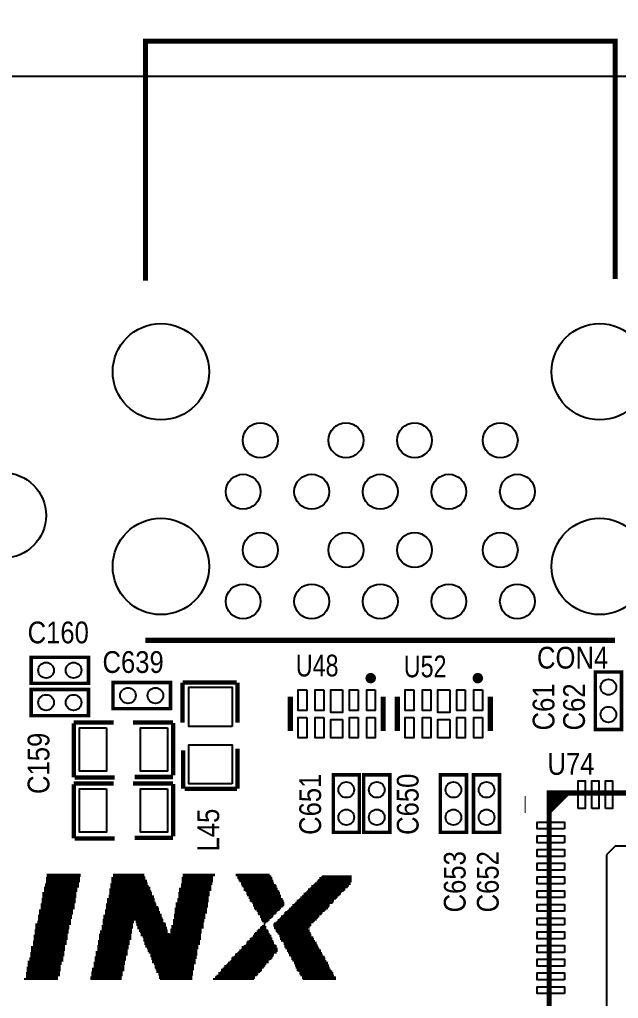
# Model space of a CAD drawing. Extents: x -19 to 132, y -1 to 107.
# Drawn here: x 39.52 to 56.98, y 58.1 to 86.65 of the extents above; entities that cross this region are included whole.
import ezdxf

# ---------------------------------------------------------------- set-up
doc = ezdxf.new("R2010")
doc.units = 0
doc.header["$MEASUREMENT"] = 0
doc.layers.get('0').update_dxf_attribs({"linetype": 'CONTINUOUS'})
doc.layers.get('Defpoints').update_dxf_attribs({"linetype": 'CONTINUOUS'})
for name, color, linetype in [('BG_OUTLINE', 130, 'CONTINUOUS'), ('MA_PEN3', 130, 'CONTINUOUS'), ('PG_SILKSCREEN_TOP', 4, 'CONTINUOUS'), ('PIN_TOP', 134, 'CONTINUOUS'), ('RD_SILKSCREEN_TOP', 130, 'CONTINUOUS')]:
    doc.layers.add(name, color=color, linetype=linetype)
doc.dimstyles.get("Standard").update_dxf_attribs({"dimtxt": 0.18, "dimasz": 0.18, "dimexe": 0.18, "dimexo": 0.0625, "dimgap": 0.09, "dimtad": 0, "dimtih": 1, "dimtoh": 1, "dimdec": 4, "dimzin": 0, "dimdsep": 46, "dimtxsty": 'STANDARD', "dimcen": 0.09, "dimadec": 0, "dimazin": 0, "dimtfac": 1, "dimtdec": 4, "dimtofl": 0, "dimtmove": 0, "dimatfit": 3, "dimfxl": 1, "dimtolj": 1, "dimtzin": 0, "dimarcsym": 0})

# ---------------------------------------------------------------- blocks, each defined once
blk = doc.blocks.new('*D8')
at = {"color": 0, "linetype": 'Continuous', "lineweight": -2, "transparency": 16777216}
for p, q in [((4.445, 80.631), (4.445, 94.272)), ((95.555, 80.631), (95.555, 94.272))]:
    blk.add_line(p, q, dxfattribs=at)
at = {"color": 0, "linetype": 'Continuous', "lineweight": -3, "transparency": 16777216}
for p, q in [((12.445, 94.092), (42.41, 94.092)), ((87.555, 94.092), (57.59, 94.092))]:
    blk.add_line(p, q, dxfattribs=at)
at = {"color": 0, "linetype": 'Continuous', "transparency": 16777216}
for points in [[(12.445, 95.426), (12.445, 92.759), (4.445, 94.092)], [(87.555, 95.426), (87.555, 92.759), (95.555, 94.092)]]:
    blk.add_solid(points, dxfattribs=at)
at = {"layer": 'Defpoints', "color": 0, "linetype": 'Continuous', "transparency": 16777216}
for p in [(95.555, 94.092), (4.445, 80.569), (95.555, 80.569)]:
    blk.add_point(p, dxfattribs=at)
at = {"color": 0, "linetype": 'Continuous', "transparency": 16777216, "insert": (50, 94.092), "char_height": 3, "attachment_point": 5}
blk.add_mtext('\\A1;91.11mm', dxfattribs=at)
blk = doc.blocks.new('*D11')
at = {"color": 0, "linetype": 'Continuous', "lineweight": -2, "transparency": 16777216}
for p, q in [((0, 85.063), (0, 105.246)), ((100, 85.063), (100, 105.246)), ((8, 105.066), (40.91, 105.066)), ((92, 105.066), (59.09, 105.066))]:
    blk.add_line(p, q, dxfattribs=at)
at = {"color": 0, "linetype": 'Continuous', "transparency": 16777216}
for points in [[(8, 106.4), (8, 103.733), (0, 105.066)], [(92, 106.4), (92, 103.733), (100, 105.066)]]:
    blk.add_solid(points, dxfattribs=at)
at = {"layer": 'Defpoints', "color": 0, "linetype": 'Continuous', "transparency": 16777216}
for p in [(100, 105.066), (0, 85), (100, 85)]:
    blk.add_point(p, dxfattribs=at)
at = {"color": 0, "linetype": 'Continuous', "transparency": 16777216, "insert": (50, 105.066), "char_height": 3, "attachment_point": 5}
blk.add_mtext('\\A1;100.00mm', dxfattribs=at)

msp = doc.modelspace()

# ---------------------------------------------------------------- linework, layer by layer
at = {"layer": 'BG_OUTLINE'}
msp.add_lwpolyline([(0, 0), (0, 85.000008), (99.9998, 85.000008), (99.9998, 0)], close=True, dxfattribs=at)
at = {"layer": 'MA_PEN3', "const_width": 0.0254}
for points in [[(40.3098, 61.722), (41.3004, 61.722)], [(40.3098, 61.6966), (41.3004, 61.6966)], [(40.3098, 61.6712), (41.3004, 61.6712)], [(42.2402, 61.722), (43.1546, 61.722)], [(42.2402, 61.6966), (43.1546, 61.6966)], [(42.2402, 61.6712), (43.1546, 61.6712)], [(44.2722, 61.722), (45.212, 61.722)], [(44.2722, 61.6966), (45.212, 61.6966)], [(44.2722, 61.6712), (45.212, 61.6712)], [(45.8216, 61.722), (46.8122, 61.722)], [(45.8216, 61.6966), (46.8122, 61.6966)], [(45.8216, 61.6712), (46.863, 61.6712)], [(48.3362, 61.6712), (49.1998, 61.6712)], [(40.259, 61.4426), (41.2496, 61.4426)], [(40.259, 61.4172), (41.2496, 61.4172)], [(40.259, 61.3918), (41.2496, 61.3918)], [(40.2844, 61.6204), (41.275, 61.6204)], [(40.2844, 61.595), (41.275, 61.595)], [(40.2844, 61.5696), (41.275, 61.5696)], [(40.2844, 61.5442), (41.275, 61.5442)], [(40.2844, 61.5188), (41.275, 61.5188)], [(40.2844, 61.4934), (41.275, 61.4934)], [(40.2844, 61.468), (41.2496, 61.468)], [(40.3098, 61.6458), (41.3004, 61.6458)], [(42.164, 61.4426), (43.2562, 61.4426)], [(42.164, 61.4172), (43.2562, 61.4172)], [(42.164, 61.3918), (43.2816, 61.3918)], [(42.1894, 61.6204), (43.18, 61.6204)], [(42.1894, 61.595), (43.18, 61.595)], [(42.1894, 61.5696), (43.18, 61.5696)], [(42.1894, 61.5442), (43.2308, 61.5442)], [(42.1894, 61.5188), (43.2308, 61.5188)], [(42.1894, 61.4934), (43.2308, 61.4934)], [(42.1894, 61.468), (43.2562, 61.468)], [(42.2402, 61.6458), (43.18, 61.6458)], [(44.2214, 61.4426), (45.1358, 61.4426)], [(44.2214, 61.4172), (45.1358, 61.4172)], [(44.2214, 61.3918), (45.1104, 61.3918)], [(44.2468, 61.6204), (45.1612, 61.6204)], [(44.2468, 61.595), (45.1612, 61.595)], [(44.2468, 61.5696), (45.1612, 61.5696)], [(44.2468, 61.5442), (45.1612, 61.5442)], [(44.2468, 61.5188), (45.1612, 61.5188)], [(44.2468, 61.4934), (45.1612, 61.4934)], [(44.2468, 61.468), (45.1358, 61.468)], [(44.2722, 61.6458), (45.1612, 61.6458)], [(45.8724, 61.6458), (46.863, 61.6458)], [(45.8724, 61.6204), (46.8884, 61.6204)], [(45.8724, 61.595), (46.8884, 61.595)], [(45.8978, 61.5696), (46.8884, 61.5696)], [(45.8978, 61.5442), (46.9138, 61.5442)], [(45.9232, 61.5188), (46.9138, 61.5188)], [(45.9232, 61.4934), (46.9138, 61.4934)], [(45.974, 61.468), (46.9392, 61.468)], [(45.974, 61.4426), (46.9392, 61.4426)], [(45.974, 61.4172), (46.99, 61.4172)], [(45.9994, 61.3918), (47.0154, 61.3918)], [(48.0314, 61.3918), (49.1236, 61.3918)], [(48.0822, 61.4172), (49.1744, 61.4172)], [(48.1076, 61.4426), (49.1744, 61.4426)], [(48.133, 61.468), (49.1744, 61.468)], [(48.1838, 61.5188), (49.1998, 61.5188)], [(48.1838, 61.4934), (49.1998, 61.4934)], [(48.2092, 61.5442), (49.1998, 61.5442)], [(48.2346, 61.5696), (49.1998, 61.5696)], [(48.26, 61.6204), (49.1998, 61.6204)], [(48.26, 61.595), (49.1998, 61.595)], [(48.3108, 61.6458), (49.1998, 61.6458)], [(40.1828, 61.1886), (41.1734, 61.1886)], [(40.1828, 61.1632), (41.1734, 61.1632)], [(40.1828, 61.1378), (41.1734, 61.1378)], [(40.1828, 61.1124), (41.1734, 61.1124)], [(40.1828, 61.087), (41.1734, 61.087)], [(40.2336, 61.341), (41.2496, 61.341)], [(40.2336, 61.3156), (41.1988, 61.3156)], [(40.2336, 61.2902), (41.1988, 61.2902)], [(40.2336, 61.2648), (41.1988, 61.2648)], [(40.2336, 61.2394), (41.1988, 61.2394)], [(40.2336, 61.214), (41.1988, 61.214)], [(40.259, 61.3664), (41.2496, 61.3664)], [(42.1132, 61.1124), (43.3832, 61.1124)], [(42.1132, 61.087), (43.434, 61.087)], [(42.1386, 61.2902), (43.3324, 61.2902)], [(42.1386, 61.2648), (43.3324, 61.2648)], [(42.1386, 61.2394), (43.3578, 61.2394)], [(42.1386, 61.214), (43.3578, 61.214)], [(42.1386, 61.1886), (43.3832, 61.1886)], [(42.1386, 61.1632), (43.3832, 61.1632)], [(42.1386, 61.1378), (43.3832, 61.1378)], [(42.164, 61.3664), (43.2816, 61.3664)], [(42.164, 61.341), (43.3324, 61.341)], [(42.164, 61.3156), (43.3324, 61.3156)], [(44.1452, 61.1886), (45.0596, 61.1886)], [(44.1452, 61.1632), (45.0596, 61.1632)], [(44.1452, 61.1378), (45.0596, 61.1378)], [(44.1452, 61.1124), (45.0596, 61.1124)], [(44.1452, 61.087), (45.0596, 61.087)], [(44.1706, 61.3156), (45.1104, 61.3156)], [(44.1706, 61.2902), (45.1104, 61.2902)], [(44.1706, 61.2648), (45.1104, 61.2648)], [(44.1706, 61.2394), (45.1104, 61.2394)], [(44.1706, 61.214), (45.0596, 61.214)], [(44.2214, 61.3664), (45.1104, 61.3664)], [(44.2214, 61.341), (45.1104, 61.341)], [(45.9994, 61.3664), (47.0154, 61.3664)], [(46.0248, 61.341), (47.0154, 61.341)], [(46.0502, 61.3156), (47.0408, 61.3156)], [(46.0502, 61.2902), (47.0408, 61.2902)], [(46.0502, 61.2648), (47.0408, 61.2648)], [(46.0502, 61.2394), (47.0916, 61.2394)], [(46.101, 61.214), (47.0916, 61.214)], [(46.1264, 61.1886), (47.117, 61.1886)], [(46.1264, 61.1632), (47.117, 61.1632)], [(46.1264, 61.1378), (47.117, 61.1378)], [(46.1518, 61.1124), (47.1424, 61.1124)], [(46.1518, 61.087), (47.1424, 61.087)], [(47.752, 61.087), (48.8442, 61.087)], [(47.7774, 61.1124), (48.8696, 61.1124)], [(47.8028, 61.1632), (48.895, 61.1632)], [(47.8028, 61.1378), (48.895, 61.1378)], [(47.8536, 61.1886), (48.9204, 61.1886)], [(47.879, 61.214), (48.9712, 61.214)], [(47.9044, 61.2394), (48.9966, 61.2394)], [(47.9298, 61.2902), (49.022, 61.2902)], [(47.9298, 61.2648), (49.022, 61.2648)], [(47.9806, 61.3156), (49.0728, 61.3156)], [(48.006, 61.341), (49.0982, 61.341)], [(48.0314, 61.3664), (49.1236, 61.3664)], [(40.132, 60.8584), (41.1226, 60.8584)], [(40.132, 60.833), (41.1226, 60.833)], [(40.132, 60.8076), (41.1226, 60.8076)], [(40.1574, 61.0108), (41.148, 61.0108)], [(40.1574, 60.9854), (41.148, 60.9854)], [(40.1574, 60.96), (41.148, 60.96)], [(40.1574, 60.9346), (41.148, 60.9346)], [(40.1574, 60.9092), (41.148, 60.9092)], [(40.1574, 60.8838), (41.148, 60.8838)], [(40.1828, 61.0616), (41.1734, 61.0616)], [(40.1828, 61.0362), (41.1734, 61.0362)], [(42.037, 60.8584), (43.5102, 60.8584)], [(42.037, 60.833), (43.5102, 60.833)], [(42.037, 60.8076), (43.5102, 60.8076)], [(42.0624, 61.0108), (43.4594, 61.0108)], [(42.0624, 60.9854), (43.4594, 60.9854)], [(42.0624, 60.96), (43.4594, 60.96)], [(42.0624, 60.9346), (43.4594, 60.9346)], [(42.0624, 60.9092), (43.4848, 60.9092)], [(42.0624, 60.8838), (43.4848, 60.8838)], [(42.1132, 61.0616), (43.434, 61.0616)], [(42.1132, 61.0362), (43.434, 61.0362)], [(44.069, 60.8838), (45.0088, 60.8838)], [(44.069, 60.8584), (45.0088, 60.8584)], [(44.069, 60.833), (45.0088, 60.833)], [(44.069, 60.8076), (45.0088, 60.8076)], [(44.1198, 61.0108), (45.0342, 61.0108)], [(44.1198, 60.9854), (45.0342, 60.9854)], [(44.1198, 60.96), (45.0342, 60.96)], [(44.1198, 60.9346), (45.0342, 60.9346)], [(44.1198, 60.9092), (45.0342, 60.9092)], [(44.1452, 61.0616), (45.0342, 61.0616)], [(44.1452, 61.0362), (45.0342, 61.0362)], [(46.2026, 61.0616), (47.1424, 61.0616)], [(46.2026, 61.0362), (47.1424, 61.0362)], [(46.2026, 61.0108), (47.1932, 61.0108)], [(46.228, 60.9854), (47.1932, 60.9854)], [(46.228, 60.96), (47.2186, 60.96)], [(46.228, 60.9346), (47.2186, 60.9346)], [(46.2534, 60.9092), (47.244, 60.9092)], [(46.3042, 60.8838), (47.244, 60.8838)], [(46.3042, 60.8584), (47.244, 60.8584)], [(46.3296, 60.833), (47.244, 60.833)], [(46.3296, 60.8076), (47.244, 60.8076)], [(47.4726, 60.833), (48.5648, 60.833)], [(47.4726, 60.8076), (48.5648, 60.8076)], [(47.5234, 60.8584), (48.641, 60.8584)], [(47.5488, 60.8838), (48.6664, 60.8838)], [(47.5742, 60.9092), (48.6664, 60.9092)], [(47.5996, 60.96), (48.6918, 60.96)], [(47.5996, 60.9346), (48.6918, 60.9346)], [(47.6504, 60.9854), (48.7426, 60.9854)], [(47.6758, 61.0108), (48.768, 61.0108)], [(47.7012, 61.0616), (48.7934, 61.0616)], [(47.7012, 61.0362), (48.7934, 61.0362)], [(40.0558, 60.5282), (41.0464, 60.5282)], [(40.0812, 60.6806), (41.0718, 60.6806)], [(40.0812, 60.6552), (41.0718, 60.6552)], [(40.0812, 60.6298), (41.0718, 60.6298)], [(40.0812, 60.6044), (41.0718, 60.6044)], [(40.0812, 60.579), (41.0718, 60.579)], [(40.0812, 60.5536), (41.0718, 60.5536)], [(40.132, 60.7822), (41.1226, 60.7822)], [(40.132, 60.7568), (41.1226, 60.7568)], [(40.132, 60.7314), (41.1226, 60.7314)], [(40.132, 60.706), (41.1226, 60.706)], [(41.9608, 60.5282), (43.6626, 60.5282)], [(42.0116, 60.6806), (43.5864, 60.6806)], [(42.0116, 60.6552), (43.5864, 60.6552)], [(42.0116, 60.6298), (43.6118, 60.6298)], [(42.0116, 60.6044), (43.6118, 60.6044)], [(42.0116, 60.579), (43.6118, 60.579)], [(42.0116, 60.5536), (43.6626, 60.5536)], [(42.037, 60.7822), (43.561, 60.7822)], [(42.037, 60.7568), (43.561, 60.7568)], [(42.037, 60.7314), (43.5864, 60.7314)], [(42.037, 60.706), (43.5864, 60.706)], [(44.0182, 60.5536), (44.9326, 60.5536)], [(44.0182, 60.5282), (44.9326, 60.5282)], [(44.0436, 60.7314), (44.9834, 60.7314)], [(44.0436, 60.706), (44.9834, 60.706)], [(44.0436, 60.6806), (44.9834, 60.6806)], [(44.0436, 60.6552), (44.9834, 60.6552)], [(44.0436, 60.6298), (44.9834, 60.6298)], [(44.0436, 60.6044), (44.9834, 60.6044)], [(44.0436, 60.579), (44.9834, 60.579)], [(44.069, 60.7822), (45.0088, 60.7822)], [(44.069, 60.7568), (45.0088, 60.7568)], [(46.3296, 60.7822), (47.2186, 60.7822)], [(46.355, 60.7568), (47.1932, 60.7568)], [(46.355, 60.7314), (47.1424, 60.7314)], [(46.355, 60.706), (47.1424, 60.706)], [(46.3804, 60.6806), (47.117, 60.6806)], [(46.4312, 60.6552), (47.0916, 60.6552)], [(46.4312, 60.6298), (47.0408, 60.6298)], [(46.4566, 60.6044), (47.0154, 60.6044)], [(46.4566, 60.579), (47.0154, 60.579)], [(46.4566, 60.5536), (46.99, 60.5536)], [(46.482, 60.5282), (46.9392, 60.5282)], [(47.1932, 60.5282), (48.3108, 60.5282)], [(47.2186, 60.5536), (48.3362, 60.5536)], [(47.244, 60.6044), (48.3616, 60.6044)], [(47.244, 60.579), (48.3616, 60.579)], [(47.2694, 60.6298), (48.4124, 60.6298)], [(47.3202, 60.6552), (48.4378, 60.6552)], [(47.3456, 60.6806), (48.4632, 60.6806)], [(47.371, 60.7314), (48.514, 60.7314)], [(47.371, 60.706), (48.514, 60.706)], [(47.4218, 60.7568), (48.5394, 60.7568)], [(47.4472, 60.7822), (48.5648, 60.7822)], [(39.9796, 60.2742), (41.021, 60.2742)], [(39.9796, 60.2488), (41.021, 60.2488)], [(40.0304, 60.3504), (41.021, 60.3504)], [(40.0304, 60.325), (41.021, 60.325)], [(40.0304, 60.2996), (41.021, 60.2996)], [(40.0558, 60.5028), (41.0464, 60.5028)], [(40.0558, 60.4774), (41.0464, 60.4774)], [(40.0558, 60.452), (41.0464, 60.452)], [(40.0558, 60.4266), (41.0464, 60.4266)], [(40.0558, 60.4012), (41.021, 60.4012)], [(40.0558, 60.3758), (41.021, 60.3758)], [(41.9354, 60.4012), (43.7134, 60.4012)], [(41.9354, 60.3758), (43.7134, 60.3758)], [(41.9354, 60.3504), (42.8498, 60.3504)], [(41.9354, 60.325), (42.8498, 60.325)], [(41.9354, 60.2996), (42.8498, 60.2996)], [(41.9354, 60.2742), (42.8244, 60.2742)], [(41.9354, 60.2488), (42.8244, 60.2488)], [(41.9608, 60.5028), (43.6626, 60.5028)], [(41.9608, 60.4774), (43.6626, 60.4774)], [(41.9608, 60.452), (43.688, 60.452)], [(41.9608, 60.4266), (43.688, 60.4266)], [(42.9006, 60.3504), (43.7134, 60.3504)], [(42.9006, 60.325), (43.7134, 60.325)], [(42.9006, 60.2996), (43.7642, 60.2996)], [(42.926, 60.2742), (43.7896, 60.2742)], [(42.926, 60.2488), (43.7896, 60.2488)], [(43.9928, 60.4012), (44.9072, 60.4012)], [(43.9928, 60.3758), (44.9072, 60.3758)], [(43.9928, 60.3504), (44.9072, 60.3504)], [(43.9928, 60.325), (44.9072, 60.325)], [(43.9928, 60.2996), (44.8818, 60.2996)], [(43.9928, 60.2742), (44.8818, 60.2742)], [(43.9928, 60.2488), (44.8818, 60.2488)], [(44.0182, 60.5028), (44.9326, 60.5028)], [(44.0182, 60.4774), (44.9326, 60.4774)], [(44.0182, 60.452), (44.9326, 60.452)], [(44.0182, 60.4266), (44.9326, 60.4266)], [(46.5328, 60.5028), (46.9138, 60.5028)], [(46.5328, 60.4774), (46.9138, 60.4774)], [(46.5328, 60.452), (46.8884, 60.452)], [(46.5582, 60.4266), (46.863, 60.4266)], [(46.5582, 60.4012), (46.8122, 60.4012)], [(46.5582, 60.3758), (46.8122, 60.3758)], [(46.5836, 60.3504), (46.7868, 60.3504)], [(46.5836, 60.325), (46.7614, 60.325)], [(46.6344, 60.2996), (46.7106, 60.2996)], [(46.6344, 60.2742), (46.6852, 60.2742)], [(46.6344, 60.2488), (46.6852, 60.2488)], [(46.9138, 60.2742), (48.0314, 60.2742)], [(46.9138, 60.2488), (48.0314, 60.2488)], [(46.9392, 60.2996), (48.0822, 60.2996)], [(46.99, 60.325), (48.1076, 60.325)], [(47.0154, 60.3504), (48.133, 60.3504)], [(47.0408, 60.4012), (48.1838, 60.4012)], [(47.0408, 60.3758), (48.1838, 60.3758)], [(47.0916, 60.4266), (48.2092, 60.4266)], [(47.117, 60.452), (48.2346, 60.452)], [(47.1424, 60.5028), (48.26, 60.5028)], [(47.1424, 60.4774), (48.26, 60.4774)], [(39.9288, 59.944), (40.9194, 59.944)], [(39.9542, 60.0964), (40.9448, 60.0964)], [(39.9542, 60.071), (40.9448, 60.071)], [(39.9542, 60.0456), (40.9448, 60.0456)], [(39.9542, 60.0202), (40.9448, 60.0202)], [(39.9542, 59.9948), (40.9448, 59.9948)], [(39.9542, 59.9694), (40.9194, 59.9694)], [(39.9796, 60.2234), (40.9702, 60.2234)], [(39.9796, 60.198), (40.9702, 60.198)], [(39.9796, 60.1726), (40.9702, 60.1726)], [(39.9796, 60.1472), (40.9702, 60.1472)], [(39.9796, 60.1218), (40.9702, 60.1218)], [(41.8338, 59.9694), (42.7736, 59.9694)], [(41.8338, 59.944), (42.7736, 59.944)], [(41.8592, 60.071), (42.799, 60.071)], [(41.8592, 60.0456), (42.799, 60.0456)], [(41.8592, 60.0202), (42.799, 60.0202)], [(41.8592, 59.9948), (42.799, 59.9948)], [(41.91, 60.2234), (42.8244, 60.2234)], [(41.91, 60.198), (42.8244, 60.198)], [(41.91, 60.1726), (42.8244, 60.1726)], [(41.91, 60.1472), (42.8244, 60.1472)], [(41.91, 60.1218), (42.799, 60.1218)], [(41.91, 60.0964), (42.799, 60.0964)], [(42.926, 60.2234), (43.7896, 60.2234)], [(42.9514, 60.198), (43.7896, 60.198)], [(42.9514, 60.1726), (43.815, 60.1726)], [(42.9514, 60.1472), (43.815, 60.1472)], [(42.9514, 60.1218), (43.815, 60.1218)], [(43.0022, 60.0964), (43.8404, 60.0964)], [(43.0022, 60.071), (43.8404, 60.071)], [(43.0022, 60.0456), (43.8404, 60.0456)], [(43.0276, 60.0202), (43.8404, 60.0202)], [(43.053, 59.9948), (43.8912, 59.9948)], [(43.053, 59.9694), (44.8056, 59.9694)], [(43.053, 59.944), (44.8056, 59.944)], [(43.9166, 60.1218), (44.831, 60.1218)], [(43.9166, 60.0964), (44.831, 60.0964)], [(43.9166, 60.071), (44.831, 60.071)], [(43.9166, 60.0456), (44.831, 60.0456)], [(43.9166, 60.0202), (44.831, 60.0202)], [(43.9166, 59.9948), (44.831, 59.9948)], [(43.942, 60.2234), (44.8818, 60.2234)], [(43.942, 60.198), (44.8818, 60.198)], [(43.942, 60.1726), (44.8818, 60.1726)], [(43.942, 60.1472), (44.8818, 60.1472)], [(46.3296, 59.944), (46.863, 59.944)], [(46.355, 59.9948), (46.8122, 59.9948)], [(46.355, 59.9694), (46.8122, 59.9694)], [(46.3804, 60.0202), (46.7868, 60.0202)], [(46.4312, 60.071), (46.7868, 60.071)], [(46.4312, 60.0456), (46.7868, 60.0456)], [(46.4566, 60.0964), (46.7614, 60.0964)], [(46.482, 60.1218), (46.7106, 60.1218)], [(46.5328, 60.1726), (46.7106, 60.1726)], [(46.5328, 60.1472), (46.7106, 60.1472)], [(46.5582, 60.198), (46.7106, 60.198)], [(46.5836, 60.2234), (46.6852, 60.2234)], [(46.9138, 60.2234), (48.0314, 60.2234)], [(46.9138, 60.198), (48.006, 60.198)], [(46.9392, 60.1726), (47.9806, 60.1726)], [(46.9392, 60.1472), (47.9806, 60.1472)], [(46.9392, 60.1218), (47.9298, 60.1218)], [(46.99, 60.0964), (47.9806, 60.0964)], [(46.99, 60.071), (47.9806, 60.071)], [(46.99, 60.0456), (47.9806, 60.0456)], [(47.0154, 60.0202), (48.006, 60.0202)], [(47.0408, 59.9948), (48.006, 59.9948)], [(47.0408, 59.9694), (48.0314, 59.9694)], [(47.0916, 59.944), (48.0314, 59.944)], [(39.9034, 59.7662), (40.894, 59.7662)], [(39.9034, 59.7408), (40.894, 59.7408)], [(39.9034, 59.7154), (40.894, 59.7154)], [(39.9034, 59.69), (40.894, 59.69)], [(39.9034, 59.6646), (40.894, 59.6646)], [(39.9288, 59.9186), (40.9194, 59.9186)], [(39.9288, 59.8932), (40.9194, 59.8932)], [(39.9288, 59.8678), (40.9194, 59.8678)], [(39.9288, 59.8424), (40.9194, 59.8424)], [(39.9288, 59.817), (40.9194, 59.817)], [(39.9288, 59.7916), (40.894, 59.7916)], [(41.8084, 59.7916), (42.7228, 59.7916)], [(41.8084, 59.7662), (42.7228, 59.7662)], [(41.8084, 59.7408), (42.7228, 59.7408)], [(41.8084, 59.7154), (42.7228, 59.7154)], [(41.8084, 59.69), (42.7228, 59.69)], [(41.8084, 59.6646), (42.7228, 59.6646)], [(41.8338, 59.9186), (42.7736, 59.9186)], [(41.8338, 59.8932), (42.7736, 59.8932)], [(41.8338, 59.8678), (42.7736, 59.8678)], [(41.8338, 59.8424), (42.7736, 59.8424)], [(41.8338, 59.817), (42.7736, 59.817)], [(43.053, 59.9186), (44.8056, 59.9186)], [(43.1038, 59.8932), (44.8056, 59.8932)], [(43.1038, 59.8678), (44.8056, 59.8678)], [(43.1292, 59.8424), (44.8056, 59.8424)], [(43.1292, 59.817), (44.8056, 59.817)], [(43.1292, 59.7916), (44.7802, 59.7916)], [(43.1292, 59.7662), (44.7802, 59.7662)], [(43.1546, 59.7408), (44.7802, 59.7408)], [(43.1546, 59.7154), (44.7802, 59.7154)], [(43.1546, 59.69), (44.7802, 59.69)], [(43.1546, 59.6646), (44.7802, 59.6646)], [(46.101, 59.6646), (46.99, 59.6646)], [(46.1264, 59.7408), (46.9392, 59.7408)], [(46.1264, 59.7154), (46.9392, 59.7154)], [(46.1264, 59.69), (46.9392, 59.69)], [(46.1518, 59.7662), (46.9138, 59.7662)], [(46.2026, 59.7916), (46.9138, 59.7916)], [(46.228, 59.8424), (46.8884, 59.8424)], [(46.228, 59.817), (46.8884, 59.817)], [(46.2534, 59.8678), (46.8884, 59.8678)], [(46.3042, 59.8932), (46.863, 59.8932)], [(46.3296, 59.9186), (46.863, 59.9186)], [(47.0916, 59.9186), (48.0314, 59.9186)], [(47.0916, 59.8932), (48.0822, 59.8932)], [(47.117, 59.8678), (48.0822, 59.8678)], [(47.117, 59.8424), (48.1076, 59.8424)], [(47.117, 59.817), (48.1076, 59.817)], [(47.1424, 59.7916), (48.133, 59.7916)], [(47.1424, 59.7662), (48.133, 59.7662)], [(47.1932, 59.7408), (48.1838, 59.7408)], [(47.2186, 59.7154), (48.1838, 59.7154)], [(47.2186, 59.69), (48.1838, 59.69)], [(47.2186, 59.6646), (48.2092, 59.6646)], [(39.8272, 59.436), (40.8178, 59.436)], [(39.8272, 59.4106), (40.8178, 59.4106)], [(39.8272, 59.3852), (40.8178, 59.3852)], [(39.8526, 59.6138), (40.8432, 59.6138)], [(39.8526, 59.5884), (40.8432, 59.5884)], [(39.8526, 59.563), (40.8432, 59.563)], [(39.8526, 59.5376), (40.8432, 59.5376)], [(39.8526, 59.5122), (40.8432, 59.5122)], [(39.8526, 59.4868), (40.8432, 59.4868)], [(39.8526, 59.4614), (40.8178, 59.4614)], [(39.9034, 59.6392), (40.8432, 59.6392)], [(41.7322, 59.4614), (42.672, 59.4614)], [(41.7322, 59.436), (42.672, 59.436)], [(41.7322, 59.4106), (42.672, 59.4106)], [(41.7322, 59.3852), (42.672, 59.3852)], [(41.783, 59.6392), (42.6974, 59.6392)], [(41.783, 59.6138), (42.6974, 59.6138)], [(41.783, 59.5884), (42.6974, 59.5884)], [(41.783, 59.563), (42.6974, 59.563)], [(41.783, 59.5376), (42.6974, 59.5376)], [(41.783, 59.5122), (42.672, 59.5122)], [(41.783, 59.4868), (42.672, 59.4868)], [(43.18, 59.6392), (44.7294, 59.6392)], [(43.18, 59.6138), (44.7294, 59.6138)], [(43.18, 59.5884), (44.7294, 59.5884)], [(43.2308, 59.563), (44.7294, 59.563)], [(43.2308, 59.5376), (44.7294, 59.5376)], [(43.2562, 59.5122), (44.704, 59.5122)], [(43.2562, 59.4868), (44.704, 59.4868)], [(43.2562, 59.4614), (44.704, 59.4614)], [(43.2816, 59.436), (44.704, 59.436)], [(43.2816, 59.4106), (44.704, 59.4106)], [(43.3324, 59.3852), (44.704, 59.3852)], [(45.7962, 59.3852), (46.9392, 59.3852)], [(45.8216, 59.4106), (47.0154, 59.4106)], [(45.8724, 59.436), (47.0154, 59.436)], [(45.8978, 59.4614), (47.0408, 59.4614)], [(45.9232, 59.5122), (47.0408, 59.5122)], [(45.9232, 59.4868), (47.0408, 59.4868)], [(45.974, 59.5376), (47.0408, 59.5376)], [(45.9994, 59.6138), (47.0154, 59.6138)], [(45.9994, 59.5884), (47.0154, 59.5884)], [(45.9994, 59.563), (47.0408, 59.563)], [(46.0502, 59.6392), (47.0154, 59.6392)], [(47.244, 59.6392), (48.2092, 59.6392)], [(47.244, 59.6138), (48.2346, 59.6138)], [(47.244, 59.5884), (48.2346, 59.5884)], [(47.2694, 59.563), (48.26, 59.563)], [(47.2694, 59.5376), (48.26, 59.5376)], [(47.3202, 59.5122), (48.3108, 59.5122)], [(47.3202, 59.4868), (48.3108, 59.4868)], [(47.3202, 59.4614), (48.3108, 59.4614)], [(47.3456, 59.436), (48.3362, 59.436)], [(47.3456, 59.4106), (48.3362, 59.4106)], [(47.371, 59.3852), (48.3616, 59.3852)], [(39.751, 59.182), (40.7924, 59.182)], [(39.751, 59.1566), (40.7416, 59.1566)], [(39.751, 59.1312), (40.7416, 59.1312)], [(39.751, 59.1058), (40.7416, 59.1058)], [(39.8018, 59.2836), (40.7924, 59.2836)], [(39.8018, 59.2582), (40.7924, 59.2582)], [(39.8018, 59.2328), (40.7924, 59.2328)], [(39.8018, 59.2074), (40.7924, 59.2074)], [(39.8272, 59.3598), (40.8178, 59.3598)], [(39.8272, 59.3344), (40.8178, 59.3344)], [(39.8272, 59.309), (40.7924, 59.309)], [(41.6814, 59.1566), (42.5958, 59.1566)], [(41.6814, 59.1312), (42.5958, 59.1312)], [(41.6814, 59.1058), (42.5958, 59.1058)], [(41.7068, 59.309), (42.6212, 59.309)], [(41.7068, 59.2836), (42.6212, 59.2836)], [(41.7068, 59.2582), (42.6212, 59.2582)], [(41.7068, 59.2328), (42.6212, 59.2328)], [(41.7068, 59.2074), (42.6212, 59.2074)], [(41.7068, 59.182), (42.5958, 59.182)], [(41.7322, 59.3598), (42.672, 59.3598)], [(41.7322, 59.3344), (42.6212, 59.3344)], [(43.3324, 59.3598), (44.704, 59.3598)], [(43.3324, 59.3344), (44.6786, 59.3344)], [(43.3324, 59.309), (44.6786, 59.309)], [(43.3578, 59.2836), (44.6786, 59.2836)], [(43.3578, 59.2582), (44.6786, 59.2582)], [(43.3578, 59.2328), (44.6532, 59.2328)], [(43.3832, 59.2074), (44.6532, 59.2074)], [(43.3832, 59.182), (44.6532, 59.182)], [(43.3832, 59.1566), (44.6532, 59.1566)], [(43.3832, 59.1312), (44.6532, 59.1312)], [(43.434, 59.1058), (44.6532, 59.1058)], [(45.5676, 59.1058), (46.7106, 59.1058)], [(45.593, 59.1566), (46.7868, 59.1566)], [(45.593, 59.1312), (46.7868, 59.1312)], [(45.6438, 59.182), (46.7868, 59.182)], [(45.6692, 59.2074), (46.8122, 59.2074)], [(45.6946, 59.2836), (46.8884, 59.2836)], [(45.6946, 59.2582), (46.8884, 59.2582)], [(45.6946, 59.2328), (46.863, 59.2328)], [(45.72, 59.309), (46.9138, 59.309)], [(45.7708, 59.3344), (46.9138, 59.3344)], [(45.7962, 59.3598), (46.9392, 59.3598)], [(47.371, 59.3598), (48.3616, 59.3598)], [(47.371, 59.3344), (48.4124, 59.3344)], [(47.4218, 59.309), (48.4124, 59.309)], [(47.4472, 59.2836), (48.4378, 59.2836)], [(47.4472, 59.2582), (48.4378, 59.2582)], [(47.4472, 59.2328), (48.4378, 59.2328)], [(47.4726, 59.2074), (48.4632, 59.2074)], [(47.4726, 59.182), (48.4632, 59.182)], [(47.5234, 59.1566), (48.514, 59.1566)], [(47.5234, 59.1312), (48.514, 59.1312)], [(47.5234, 59.1058), (48.514, 59.1058)], [(39.7002, 58.8518), (40.6908, 58.8518)], [(39.7002, 58.8264), (40.6908, 58.8264)], [(39.7256, 59.0042), (40.7162, 59.0042)], [(39.7256, 58.9788), (40.7162, 58.9788)], [(39.7256, 58.9534), (40.7162, 58.9534)], [(39.7256, 58.928), (40.7162, 58.928)], [(39.7256, 58.9026), (40.7162, 58.9026)], [(39.7256, 58.8772), (40.6908, 58.8772)], [(39.751, 59.0804), (40.7416, 59.0804)], [(39.751, 59.055), (40.7162, 59.055)], [(39.751, 59.0296), (40.7162, 59.0296)], [(41.6052, 58.8772), (42.5196, 58.8772)], [(41.6052, 58.8518), (42.5196, 58.8518)], [(41.6052, 58.8264), (42.5196, 58.8264)], [(41.6306, 58.9788), (42.5704, 58.9788)], [(41.6306, 58.9534), (42.5704, 58.9534)], [(41.6306, 58.928), (42.5704, 58.928)], [(41.6306, 58.9026), (42.5704, 58.9026)], [(41.6814, 59.0804), (42.5958, 59.0804)], [(41.6814, 59.055), (42.5704, 59.055)], [(41.6814, 59.0296), (42.5704, 59.0296)], [(41.6814, 59.0042), (42.5704, 59.0042)], [(43.434, 59.0804), (44.6024, 59.0804)], [(43.4594, 59.055), (44.6024, 59.055)], [(43.4594, 59.0296), (44.6024, 59.0296)], [(43.4594, 59.0042), (44.6024, 59.0042)], [(43.4594, 58.9788), (44.6024, 58.9788)], [(43.4848, 58.9534), (44.6024, 58.9534)], [(43.4848, 58.928), (44.6024, 58.928)], [(43.5102, 58.9026), (44.577, 58.9026)], [(43.5102, 58.8772), (44.577, 58.8772)], [(43.5102, 58.8518), (44.577, 58.8518)], [(43.561, 58.8264), (44.577, 58.8264)], [(45.3136, 58.8518), (46.5328, 58.8518)], [(45.3136, 58.8264), (46.482, 58.8264)], [(45.3644, 58.8772), (46.5582, 58.8772)], [(45.3898, 58.9534), (46.5836, 58.9534)], [(45.3898, 58.928), (46.5836, 58.928)], [(45.3898, 58.9026), (46.5836, 58.9026)], [(45.4406, 58.9788), (46.6344, 58.9788)], [(45.466, 59.0042), (46.6598, 59.0042)], [(45.4914, 59.055), (46.6852, 59.055)], [(45.4914, 59.0296), (46.6852, 59.0296)], [(45.5422, 59.0804), (46.7106, 59.0804)], [(47.5488, 59.0804), (48.5394, 59.0804)], [(47.5488, 59.055), (48.5394, 59.055)], [(47.5488, 59.0296), (48.5394, 59.0296)], [(47.5742, 59.0042), (48.5648, 59.0042)], [(47.5742, 58.9788), (48.5648, 58.9788)], [(47.5996, 58.9534), (48.5902, 58.9534)], [(47.5996, 58.928), (48.5902, 58.928)], [(47.5996, 58.9026), (48.641, 58.9026)], [(47.6504, 58.8772), (48.641, 58.8772)], [(47.6758, 58.8518), (48.6664, 58.8518)], [(47.6758, 58.8264), (48.6664, 58.8264)], [(39.6494, 58.674), (40.64, 58.674)], [(39.6494, 58.6486), (40.64, 58.6486)], [(39.7002, 58.801), (40.6908, 58.801)], [(39.7002, 58.7756), (40.6908, 58.7756)], [(39.7002, 58.7502), (40.6908, 58.7502)], [(39.7002, 58.7248), (40.64, 58.7248)], [(39.7002, 58.6994), (40.64, 58.6994)], [(41.5798, 58.7248), (42.4942, 58.7248)], [(41.5798, 58.6994), (42.4942, 58.6994)], [(41.5798, 58.674), (42.4942, 58.674)], [(41.5798, 58.6486), (42.4942, 58.6486)], [(41.6052, 58.801), (42.5196, 58.801)], [(41.6052, 58.7756), (42.5196, 58.7756)], [(41.6052, 58.7502), (42.5196, 58.7502)], [(43.561, 58.801), (44.577, 58.801)], [(43.561, 58.7756), (44.577, 58.7756)], [(43.5864, 58.7502), (44.5516, 58.7502)], [(43.5864, 58.7248), (44.5516, 58.7248)], [(43.5864, 58.6994), (44.5516, 58.6994)], [(43.5864, 58.674), (44.5516, 58.674)], [(43.6118, 58.6486), (44.5516, 58.6486)], [(45.1612, 58.674), (46.3804, 58.674)], [(45.1612, 58.6486), (46.355, 58.6486)], [(45.212, 58.7248), (46.3804, 58.7248)], [(45.212, 58.6994), (46.3804, 58.6994)], [(45.2374, 58.7502), (46.4312, 58.7502)], [(45.2628, 58.7756), (46.4566, 58.7756)], [(45.3136, 58.801), (46.482, 58.801)], [(47.6758, 58.801), (48.6664, 58.801)], [(47.7012, 58.7756), (48.6918, 58.7756)], [(47.7012, 58.7502), (48.6918, 58.7502)], [(47.752, 58.7248), (48.7426, 58.7248)], [(47.752, 58.6994), (48.7426, 58.6994)], [(47.752, 58.674), (48.7426, 58.674)], [(47.7774, 58.6486), (48.7426, 58.6486)]]:
    msp.add_lwpolyline(points, dxfattribs=at)
at = {"layer": 'PG_SILKSCREEN_TOP'}
msp.add_lwpolyline([(56.888101, 79.083103, 0.150012, 0.150012, 0), (56.888101, 86.0171, 0.1524, 0.1524, 0), (43.187899, 86.0171, 0.150012, 0.150012, 0), (43.187899, 79.032303, 0.150012, 0.150012, 0)], format="xyseb", dxfattribs=at)
for points, const_width in [([(56.888101, 68.538598), (43.187899, 68.538598)], 0.1524), ([(44.2722, 67.31), (45.847, 67.31)], 0.127), ([(44.2722, 66.1416), (44.2722, 67.31)], 0.127), ([(45.8724, 67.31), (45.8724, 66.1416)], 0.127), ([(47.414409, 65.895499), (47.414409, 66.895701)], 0.1524), ([(50.121591, 66.895701), (50.121591, 65.895499)], 0.1524), ([(50.538609, 65.895499), (50.538609, 66.895701)], 0.1524), ([(53.245791, 66.895701), (53.245791, 65.895499)], 0.1524), ([(41.0972, 66.1416), (42.2656, 66.1416)], 0.127), ([(41.0972, 64.5414), (41.0972, 66.1162)], 0.127), ([(43.9928, 66.1416), (42.8244, 66.1416)], 0.127), ([(43.9928, 64.6049), (43.9928, 66.1289)], 0.127), ([(44.2849, 65.3288), (44.2849, 64.2112)], 0.127), ([(45.8724, 64.2112), (45.8724, 65.3796)], 0.127), ([(42.291, 64.5414), (41.1226, 64.5414)], 0.127), ([(42.8752, 64.5541), (43.9928, 64.5541)], 0.127), ([(41.0972, 64.3636), (42.2656, 64.3636)], 0.127), ([(41.0972, 62.7634), (41.0972, 64.3382)], 0.127), ([(43.9928, 64.3636), (42.8244, 64.3636)], 0.127), ([(43.9928, 62.8269), (43.9928, 64.3509)], 0.127), ([(44.3357, 64.2112), (45.8597, 64.2112)], 0.127), ([(54.2544, 63.754), (54.2798, 63.754)], 0.499999), ([(54.991, 63.9064), (55.1434, 64.0588), (55.3212, 64.0588), (54.991, 63.7286), (54.991, 63.5762), (55.4736, 64.0588)], 0.150012), ([(42.291, 62.7634), (41.1226, 62.7634)], 0.127), ([(42.8752, 62.7761), (43.9928, 62.7761)], 0.127)]:
    msp.add_lwpolyline(points, dxfattribs=dict(at, const_width=const_width))
for points, const_width in [([(39.8526, 68.0466), (41.529, 68.0466), (41.529, 67.2846), (39.8526, 67.2846)], 0.1016), ([(57.0738, 67.6148), (57.0738, 65.9384), (56.3118, 65.9384), (56.3118, 67.6148)], 0.1016), ([(39.8526, 67.1068), (41.529, 67.1068), (41.529, 66.3448), (39.8526, 66.3448)], 0.1016), ([(43.9166, 66.548), (42.2402, 66.548), (42.2402, 67.31), (43.9166, 67.31)], 0.1016), ([(48.6664, 62.9412), (48.6664, 64.6176), (49.4284, 64.6176), (49.4284, 62.9412)], 0.1016), ([(49.5554, 62.9412), (49.5554, 64.6176), (50.3174, 64.6176), (50.3174, 62.9412)], 0.1016), ([(51.7906, 62.9412), (51.7906, 64.6176), (52.5526, 64.6176), (52.5526, 62.9412)], 0.1016), ([(52.7558, 62.9412), (52.7558, 64.6176), (53.5178, 64.6176), (53.5178, 62.9412)], 0.1016), ([(54.962196, 54.987596), (64.062204, 54.987596), (64.062204, 64.087604), (54.962196, 64.087604)], 0.150012)]:
    msp.add_lwpolyline(points, close=True, dxfattribs=dict(at, const_width=const_width))
at = {"layer": 'PG_SILKSCREEN_TOP', "const_width": 0.1524}
for points in [[(49.8348, 67.437, 1), (49.6824, 67.437, 1)], [(52.959, 67.437, 1), (52.8066, 67.437, 1)]]:
    msp.add_lwpolyline(points, format="xyb", close=True, dxfattribs=at)
at = {"layer": 'PIN_TOP'}
for points in [[(45.72, 66.0273), (44.45, 66.0273), (44.45, 67.1703), (45.72, 67.1703)], [(47.892957, 67.095789), (47.892957, 66.497594), (47.643047, 66.497594), (47.643047, 67.095789)], [(48.392855, 67.095789), (48.392855, 66.497594), (48.142944, 66.497594), (48.142944, 67.095789)], [(48.939945, 67.095649), (48.939945, 66.434741), (48.596055, 66.434741), (48.596055, 67.095649)], [(49.393056, 67.095789), (49.393056, 66.497594), (49.143145, 66.497594), (49.143145, 67.095789)], [(49.892953, 67.095789), (49.892953, 66.497594), (49.643043, 66.497594), (49.643043, 67.095789)], [(51.017157, 67.095789), (51.017157, 66.497594), (50.767247, 66.497594), (50.767247, 67.095789)], [(51.517055, 67.095789), (51.517055, 66.497594), (51.267144, 66.497594), (51.267144, 67.095789)], [(52.064145, 67.095649), (52.064145, 66.434741), (51.720255, 66.434741), (51.720255, 67.095649)], [(52.517256, 67.095789), (52.517256, 66.497594), (52.267345, 66.497594), (52.267345, 67.095789)], [(53.017153, 67.095789), (53.017153, 66.497594), (52.767243, 66.497594), (52.767243, 67.095789)], [(47.892957, 66.293606), (47.892957, 65.695411), (47.643047, 65.695411), (47.643047, 66.293606)], [(48.392855, 66.293606), (48.392855, 65.695411), (48.142944, 65.695411), (48.142944, 66.293606)], [(49.393056, 66.293606), (49.393056, 65.695411), (49.143145, 65.695411), (49.143145, 66.293606)], [(49.892953, 66.293606), (49.892953, 65.695411), (49.643043, 65.695411), (49.643043, 66.293606)], [(51.017157, 66.293606), (51.017157, 65.695411), (50.767247, 65.695411), (50.767247, 66.293606)], [(51.517055, 66.293606), (51.517055, 65.695411), (51.267144, 65.695411), (51.267144, 66.293606)], [(52.517256, 66.293606), (52.517256, 65.695411), (52.267345, 65.695411), (52.267345, 66.293606)], [(53.017153, 66.293606), (53.017153, 65.695411), (52.767243, 65.695411), (52.767243, 66.293606)], [(42.0497, 65.9892), (42.0497, 64.7192), (41.2623, 64.7192), (41.2623, 65.9892)], [(43.8277, 65.9892), (43.8277, 64.7192), (43.0403, 64.7192), (43.0403, 65.9892)], [(48.939945, 66.23144), (48.939945, 65.695551), (48.596055, 65.695551), (48.596055, 66.23144)], [(52.064145, 66.23144), (52.064145, 65.695551), (51.720255, 65.695551), (51.720255, 66.23144)], [(45.72, 64.3509), (44.45, 64.3509), (44.45, 65.4939), (45.72, 65.4939)], [(55.812207, 63.637592), (55.812207, 64.43759), (56.012207, 64.43759), (56.012207, 63.637592)], [(56.212207, 63.637592), (56.212207, 64.43759), (56.412206, 64.43759), (56.412206, 63.637592)], [(56.612206, 63.637592), (56.612206, 64.43759), (56.812205, 64.43759), (56.812205, 63.637592)], [(42.0497, 64.2112), (42.0497, 62.9412), (41.2623, 62.9412), (41.2623, 64.2112)], [(43.8277, 64.2112), (43.8277, 62.9412), (43.0403, 62.9412), (43.0403, 64.2112)], [(55.412208, 63.037593), (54.61221, 63.037593), (54.61221, 63.237593), (55.412208, 63.237593)], [(55.412208, 62.637594), (54.61221, 62.637594), (54.61221, 62.837593), (55.412208, 62.837593)], [(56.637199, 62.287607), (56.637199, 56.787593), (62.387201, 56.787593), (62.387201, 62.537594), (56.887212, 62.537594)], [(55.412208, 62.237595), (54.61221, 62.237595), (54.61221, 62.437594), (55.412208, 62.437594)], [(55.412208, 61.837595), (54.61221, 61.837595), (54.61221, 62.037595), (55.412208, 62.037595)], [(55.412208, 61.437596), (54.61221, 61.437596), (54.61221, 61.637596), (55.412208, 61.637596)], [(55.412208, 61.037597), (54.61221, 61.037597), (54.61221, 61.237597), (55.412208, 61.237597)], [(55.412208, 60.637598), (54.61221, 60.637598), (54.61221, 60.837597), (55.412208, 60.837597)], [(55.412208, 60.237599), (54.61221, 60.237599), (54.61221, 60.437598), (55.412208, 60.437598)], [(55.412208, 59.837599), (54.61221, 59.837599), (54.61221, 60.037599), (55.412208, 60.037599)], [(55.412208, 59.4376), (54.61221, 59.4376), (54.61221, 59.6376), (55.412208, 59.6376)], [(55.412208, 59.037601), (54.61221, 59.037601), (54.61221, 59.237601), (55.412208, 59.237601)], [(55.412208, 58.637602), (54.61221, 58.637602), (54.61221, 58.837601), (55.412208, 58.837601)], [(55.412208, 58.237603), (54.61221, 58.237603), (54.61221, 58.437602), (55.412208, 58.437602)]]:
    msp.add_lwpolyline(points, close=True, dxfattribs=at)
for centre, radius in [((43.637987, 76.374904), 1.403998), ((56.438013, 76.374904), 1.403998), ((46.538007, 74.374908), 0.508), ((49.038002, 74.374908), 0.508), ((51.037998, 74.374908), 0.508), ((53.537993, 74.374908), 0.508), ((39.043102, 72.184793), 1.2446), ((46.038008, 72.874708), 0.508), ((48.038004, 72.874708), 0.508), ((50.038, 72.874708), 0.508), ((52.037996, 72.874708), 0.508), ((54.037992, 72.874708), 0.508), ((43.637987, 70.694906), 1.403998), ((56.438013, 70.694906), 1.403998), ((46.538007, 71.174889), 0.508), ((49.038002, 71.174889), 0.508), ((51.037998, 71.174889), 0.508), ((53.537993, 71.174889), 0.508), ((46.038008, 69.674689), 0.508), ((48.038004, 69.674689), 0.508), ((50.038, 69.674689), 0.508), ((52.037996, 69.674689), 0.508), ((54.037992, 69.674689), 0.508), ((40.289988, 67.6656), 0.2286), ((41.091612, 67.6656), 0.2286), ((56.6928, 67.177412), 0.2286), ((42.677588, 66.929), 0.2286), ((43.479212, 66.929), 0.2286), ((40.289988, 66.7258), 0.2286), ((41.091612, 66.7258), 0.2286), ((56.6928, 66.375788), 0.2286), ((49.0474, 64.180212), 0.2286), ((49.9364, 64.180212), 0.2286), ((52.1716, 64.180212), 0.2286), ((53.1368, 64.180212), 0.2286), ((49.0474, 63.378588), 0.2286), ((49.9364, 63.378588), 0.2286), ((52.1716, 63.378588), 0.2286), ((53.1368, 63.378588), 0.2286)]:
    msp.add_circle(centre, radius, dxfattribs=at)

# ---------------------------------------------------------------- texts
at = {"layer": 'RD_SILKSCREEN_TOP'}
for s, width, p in [('C160', 0.88, (39.751, 68.453)), ('CON4', 0.88, (54.61, 67.7164)), ('C639', 0.88, (41.9354, 67.5894)), ('U48', 0.8, (47.5742, 67.4878)), ('U52', 0.8, (50.7238, 67.4624)), ('U74', 0.88, (54.9148, 64.6176))]:
    msp.add_text(s, height=0.635, dxfattribs=dict(at, width=width)).set_placement(p)
at = {"layer": 'RD_SILKSCREEN_TOP', "width": 0.88}
for s, p in [('C61', (55.118, 65.913)), ('C62', (56.007, 65.913)), ('C159', (40.386, 64.0588)), ('C651', (48.3108, 62.865)), ('C650', (51.1556, 62.865)), ('L45', (45.339, 62.3824)), ('C653', (52.5272, 60.6044)), ('C652', (53.4924, 60.6044))]:
    msp.add_text(s, height=0.635, rotation=90, dxfattribs=at).set_placement(p)

# ---------------------------------------------------------------- dimensions: what is measured, and where the dimension line sits
at = {"linetype": 'Continuous'}
for base, p1, p2, override, picture, middle in [((99.9998, 105.066494), (0, 85.000008), (99.9998, 85.000008), {"dimtxt": 3, "dimasz": 8, "dimdec": 2, "dimpost": 'mm'}, '*D11', (49.9999, 105.066494)), ((95.5548, 94.092346), (4.445, 80.5688), (95.5548, 80.5688), {"dimtxt": 3, "dimasz": 8, "dimdec": 2, "dimrnd": 0, "dimpost": 'mm', "dimlwd": -3}, '*D8', (49.9999, 94.092346))]:
    dim = msp.add_linear_dim(base=base, p1=p1, p2=p2, dimstyle='Standard', override=override, dxfattribs=at)
    dim.commit()
    dim.dimension.update_dxf_attribs({"geometry": picture, "text_midpoint": middle})

doc.saveas('drawing.dxf')
